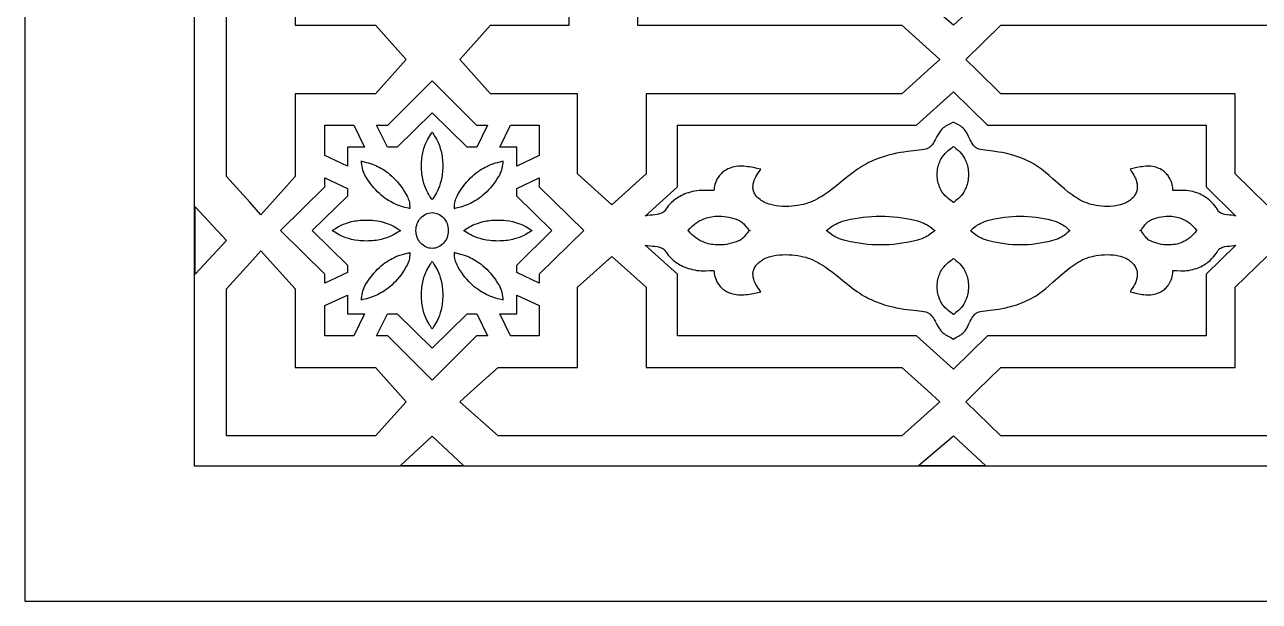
# Model space of a CAD drawing. Extents: x -350 to 350, y -610 to 610.
# Drawn here: x -350 to -167.8, y -610 to -524.8 of the extents above; entities that cross this region are included whole.
import ezdxf

# ---------------------------------------------------------------- set-up
doc = ezdxf.new("R2010")
doc.units = 0
for name, color, linetype in [('LAYER_1', 18, 'CONTINUOUS'), ('LAYER_10', 176, 'CONTINUOUS'), ('LAYER_2', 18, 'CONTINUOUS')]:
    doc.layers.add(name, color=color, linetype=linetype)

msp = doc.modelspace()

# ---------------------------------------------------------------- linework, layer by layer
at = {"layer": 'LAYER_1'}
msp.add_lwpolyline([(-350, -610), (350, -610), (350, 610), (-350, 610)], close=True, dxfattribs=at)
at = {"layer": 'LAYER_10'}
msp.add_lwpolyline([(-325, 590), (-325, -590), (325, -590), (325, 590)], close=True, dxfattribs=at)
at = {"layer": 'LAYER_2'}
for points in [[(-313.48, -483.12), (-310.08, -486.9), (-310.08, -524.91), (-298.24, -524.91), (-293.68, -529.97), (-298.24, -535.03), (-310.08, -535.03), (-310.08, -547.28), (-315.14, -552.9), (-316.79, -551.06), (-320.2, -547.28), (-320.2, -486.9), (-315.14, -481.28)], [(-259.53, -486.9), (-259.53, -524.91), (-220.53, -524.91), (-214.9, -529.97), (-216.74, -531.62), (-220.53, -535.03), (-258.29, -535.03), (-258.29, -546.87), (-263.35, -551.42), (-268.41, -546.87), (-268.41, -535.03), (-281.24, -535.03), (-285.79, -529.97), (-281.24, -524.91), (-269.65, -524.91), (-269.65, -486.9), (-266.24, -483.12), (-264.59, -481.28)], [(-212.91, -524.91), (-212.91, -524.91), (-212.91, -524.91), (-218.37, -520.25), (-207.9, -520.25)], [(-143.3, -529.97), (-145.7, -532.32), (-148.45, -535.03), (-162.04, -535.03), (-162.04, -546.87), (-166.68, -551.42), (-171.32, -546.87), (-171.32, -535.03), (-205.93, -535.03), (-209.39, -531.62), (-211.08, -529.97), (-205.93, -524.91), (-148.45, -524.91)], [(-283.31, -539.69), (-281.67, -539.69), (-283.26, -542.94), (-284.69, -542.94), (-289.86, -537.86), (-289.86, -537.86), (-289.86, -537.86), (-289.86, -537.86), (-289.87, -537.86), (-295.04, -542.94), (-296.47, -542.94), (-298.06, -539.69), (-296.41, -539.69), (-289.86, -533.14)], [(-207.89, -539.69), (-175.59, -539.69), (-175.59, -548.8), (-171.21, -553.1), (-171.53, -553.03), (-171.86, -552.99), (-172.19, -552.96), (-172.51, -552.92), (-172.84, -552.86), (-172.99, -552.83), (-173.15, -552.78), (-173.3, -552.73), (-173.44, -552.66), (-173.58, -552.59), (-173.72, -552.5), (-173.76, -552.45), (-173.82, -552.36), (-174.01, -552.04), (-174.15, -551.83), (-174.32, -551.6), (-174.53, -551.35), (-174.77, -551.09), (-175.04, -550.83), (-175.19, -550.7), (-175.36, -550.57), (-175.53, -550.44), (-175.71, -550.31), (-175.91, -550.19), (-176.11, -550.07), (-176.33, -549.95), (-176.56, -549.84), (-176.8, -549.74), (-177.06, -549.65), (-177.32, -549.56), (-177.6, -549.49), (-177.89, -549.42), (-178.2, -549.36), (-178.49, -549.33), (-178.77, -549.31), (-179.06, -549.31), (-179.35, -549.31), (-179.93, -549.34), (-180.22, -549.35), (-180.51, -549.35), (-180.51, -549.2), (-180.54, -548.89), (-180.58, -548.68), (-180.63, -548.45), (-180.7, -548.2), (-180.79, -547.94), (-180.91, -547.67), (-181.06, -547.39), (-181.15, -547.26), (-181.24, -547.12), (-181.35, -546.99), (-181.46, -546.85), (-181.59, -546.73), (-181.72, -546.6), (-181.87, -546.48), (-182.03, -546.37), (-182.2, -546.26), (-182.38, -546.15), (-182.58, -546.06), (-182.79, -545.97), (-183.03, -545.89), (-183.27, -545.83), (-183.52, -545.78), (-183.77, -545.75), (-184.03, -545.74), (-184.29, -545.74), (-184.54, -545.75), (-184.8, -545.78), (-185.06, -545.81), (-185.32, -545.85), (-185.84, -545.95), (-186.85, -546.2), (-186.66, -546.47), (-186.42, -546.84), (-186.3, -547.05), (-186.18, -547.29), (-186.06, -547.53), (-185.96, -547.8), (-185.88, -548.07), (-185.82, -548.35), (-185.8, -548.49), (-185.78, -548.63), (-185.78, -548.78), (-185.78, -548.93), (-185.79, -549.07), (-185.81, -549.22), (-185.85, -549.36), (-185.89, -549.51), (-185.95, -549.65), (-186.02, -549.8), (-186.1, -549.94), (-186.19, -550.08), (-186.31, -550.24), (-186.45, -550.39), (-186.59, -550.53), (-186.74, -550.67), (-186.89, -550.79), (-187.05, -550.9), (-187.22, -551.01), (-187.39, -551.1), (-187.57, -551.19), (-187.75, -551.27), (-187.94, -551.34), (-188.14, -551.4), (-188.33, -551.46), (-188.53, -551.51), (-188.94, -551.59), (-189.36, -551.64), (-189.78, -551.67), (-190.2, -551.68), (-190.63, -551.67), (-191.05, -551.64), (-191.46, -551.59), (-191.86, -551.53), (-192.25, -551.46), (-192.59, -551.38), (-192.92, -551.29), (-193.25, -551.17), (-193.57, -551.04), (-193.89, -550.9), (-194.2, -550.74), (-194.5, -550.57), (-194.8, -550.38), (-195.1, -550.19), (-195.39, -549.98), (-195.68, -549.77), (-195.97, -549.55), (-196.54, -549.09), (-197.1, -548.6), (-198.22, -547.61), (-198.78, -547.12), (-199.35, -546.65), (-199.93, -546.19), (-200.22, -545.97), (-200.52, -545.77), (-200.82, -545.57), (-201.12, -545.38), (-201.43, -545.2), (-201.75, -545.04), (-202.06, -544.89), (-202.37, -544.75), (-202.97, -544.5), (-203.56, -544.29), (-204.13, -544.11), (-204.68, -543.96), (-205.21, -543.83), (-205.72, -543.73), (-206.21, -543.65), (-207.11, -543.52), (-207.91, -543.42), (-208.27, -543.38), (-208.6, -543.33), (-208.9, -543.28), (-209.17, -543.22), (-209.28, -543.18), (-209.39, -543.14), (-209.48, -543.08), (-209.58, -543.02), (-209.67, -542.95), (-209.75, -542.88), (-209.91, -542.71), (-210.05, -542.51), (-210.19, -542.3), (-210.31, -542.08), (-210.43, -541.84), (-210.67, -541.36), (-210.79, -541.12), (-210.91, -540.89), (-211.04, -540.66), (-211.19, -540.45), (-211.34, -540.26), (-211.51, -540.09), (-211.68, -539.96), (-211.84, -539.84), (-212.19, -539.63), (-212.55, -539.43), (-212.91, -539.22), (-213.3, -539.43), (-213.69, -539.63), (-213.88, -539.73), (-214.07, -539.84), (-214.25, -539.96), (-214.43, -540.09), (-214.62, -540.26), (-214.79, -540.45), (-214.94, -540.66), (-215.09, -540.89), (-215.36, -541.36), (-215.61, -541.84), (-215.74, -542.08), (-215.88, -542.3), (-216.02, -542.51), (-216.18, -542.71), (-216.35, -542.88), (-216.45, -542.95), (-216.54, -543.02), (-216.64, -543.08), (-216.75, -543.14), (-216.86, -543.18), (-216.98, -543.22), (-217.28, -543.28), (-217.61, -543.33), (-218.36, -543.42), (-219.23, -543.52), (-219.71, -543.58), (-220.22, -543.65), (-220.75, -543.73), (-221.3, -543.83), (-221.88, -543.96), (-222.48, -544.11), (-223.1, -544.29), (-223.75, -544.5), (-224.41, -544.75), (-224.74, -544.89), (-225.08, -545.04), (-225.43, -545.2), (-225.77, -545.38), (-226.1, -545.57), (-226.43, -545.77), (-226.75, -545.97), (-227.07, -546.19), (-227.7, -546.65), (-228.32, -547.12), (-228.94, -547.61), (-230.15, -548.6), (-230.77, -549.09), (-231.39, -549.55), (-231.7, -549.77), (-232.02, -549.98), (-232.34, -550.19), (-232.66, -550.38), (-232.99, -550.57), (-233.32, -550.74), (-233.66, -550.9), (-234, -551.04), (-234.35, -551.17), (-234.71, -551.29), (-235.07, -551.38), (-235.45, -551.46), (-235.87, -551.53), (-236.31, -551.59), (-236.76, -551.64), (-237.22, -551.67), (-237.68, -551.68), (-238.14, -551.67), (-238.6, -551.64), (-239.06, -551.59), (-239.5, -551.51), (-239.72, -551.46), (-239.94, -551.4), (-240.15, -551.34), (-240.35, -551.27), (-240.55, -551.19), (-240.75, -551.1), (-240.94, -551.01), (-241.12, -550.9), (-241.3, -550.79), (-241.46, -550.67), (-241.63, -550.53), (-241.78, -550.39), (-241.92, -550.24), (-242.06, -550.08), (-242.16, -549.94), (-242.25, -549.8), (-242.32, -549.65), (-242.38, -549.51), (-242.43, -549.36), (-242.47, -549.22), (-242.49, -549.07), (-242.51, -548.93), (-242.51, -548.78), (-242.5, -548.63), (-242.49, -548.49), (-242.47, -548.35), (-242.4, -548.07), (-242.31, -547.8), (-242.2, -547.53), (-242.07, -547.29), (-241.94, -547.05), (-241.8, -546.84), (-241.55, -546.47), (-241.34, -546.2), (-241.89, -546.07), (-242.44, -545.95), (-243.01, -545.85), (-243.29, -545.81), (-243.57, -545.78), (-243.86, -545.75), (-244.14, -545.74), (-244.42, -545.74), (-244.69, -545.75), (-244.97, -545.78), (-245.24, -545.83), (-245.51, -545.89), (-245.77, -545.97), (-246, -546.06), (-246.21, -546.15), (-246.41, -546.26), (-246.6, -546.37), (-246.77, -546.48), (-246.93, -546.6), (-247.08, -546.73), (-247.22, -546.85), (-247.34, -546.99), (-247.46, -547.12), (-247.56, -547.26), (-247.66, -547.39), (-247.82, -547.67), (-247.95, -547.94), (-248.05, -548.2), (-248.13, -548.45), (-248.18, -548.68), (-248.22, -548.89), (-248.25, -549.2), (-248.26, -549.35), (-248.89, -549.34), (-249.52, -549.31), (-249.84, -549.31), (-250.15, -549.31), (-250.46, -549.33), (-250.78, -549.36), (-251.11, -549.42), (-251.43, -549.49), (-251.73, -549.56), (-252.02, -549.65), (-252.3, -549.74), (-252.56, -549.84), (-252.81, -549.95), (-253.05, -550.07), (-253.28, -550.19), (-253.49, -550.31), (-253.69, -550.44), (-253.88, -550.57), (-254.22, -550.83), (-254.52, -551.09), (-254.78, -551.35), (-255.01, -551.6), (-255.19, -551.83), (-255.34, -552.04), (-255.56, -552.36), (-255.62, -552.45), (-255.66, -552.5), (-255.81, -552.59), (-255.97, -552.66), (-256.13, -552.73), (-256.29, -552.78), (-256.46, -552.83), (-256.63, -552.86), (-256.98, -552.92), (-257.34, -552.96), (-257.7, -552.99), (-258.05, -553.03), (-258.4, -553.1), (-253.62, -548.8), (-253.62, -539.69), (-218.38, -539.69), (-212.91, -534.77)], [(-299.86, -542.94), (-302.37, -542.94), (-302.37, -545.71), (-305.69, -544.16), (-305.69, -539.69), (-301.44, -539.69)], [(-289.85, -540.72), (-289.83, -540.77), (-289.78, -540.85), (-289.61, -541.1), (-289.49, -541.28), (-289.36, -541.49), (-289.22, -541.74), (-289.07, -542.02), (-288.93, -542.35), (-288.79, -542.7), (-288.66, -543.1), (-288.54, -543.54), (-288.44, -544.02), (-288.4, -544.27), (-288.36, -544.53), (-288.34, -544.81), (-288.31, -545.1), (-288.3, -545.39), (-288.3, -545.7), (-288.3, -546), (-288.31, -546.3), (-288.34, -546.59), (-288.36, -546.86), (-288.4, -547.13), (-288.44, -547.38), (-288.54, -547.86), (-288.66, -548.29), (-288.79, -548.69), (-288.93, -549.05), (-289.07, -549.37), (-289.22, -549.66), (-289.36, -549.9), (-289.61, -550.29), (-289.78, -550.55), (-289.83, -550.63), (-289.85, -550.68), (-289.85, -550.68), (-289.86, -550.67), (-289.87, -550.68), (-289.87, -550.68), (-289.89, -550.63), (-289.94, -550.55), (-290.12, -550.29), (-290.23, -550.12), (-290.37, -549.9), (-290.51, -549.66), (-290.65, -549.37), (-290.8, -549.05), (-290.94, -548.69), (-291.07, -548.29), (-291.19, -547.86), (-291.29, -547.38), (-291.33, -547.13), (-291.36, -546.86), (-291.39, -546.59), (-291.41, -546.3), (-291.42, -546), (-291.43, -545.7), (-291.42, -545.39), (-291.41, -545.1), (-291.39, -544.81), (-291.36, -544.53), (-291.33, -544.27), (-291.29, -544.02), (-291.19, -543.54), (-291.07, -543.1), (-290.94, -542.7), (-290.8, -542.35), (-290.65, -542.02), (-290.51, -541.74), (-290.37, -541.49), (-290.12, -541.1), (-289.94, -540.85), (-289.89, -540.77), (-289.87, -540.72), (-289.87, -540.72), (-289.86, -540.73), (-289.85, -540.72)], [(-274.04, -544.16), (-277.35, -545.71), (-277.35, -542.94), (-279.87, -542.94), (-278.28, -539.69), (-274.04, -539.69)], [(-212.87, -542.84), (-212.85, -542.88), (-212.78, -542.94), (-212.54, -543.13), (-212.37, -543.26), (-212.19, -543.42), (-211.99, -543.61), (-211.79, -543.84), (-211.59, -544.09), (-211.39, -544.38), (-211.3, -544.54), (-211.21, -544.71), (-211.12, -544.89), (-211.05, -545.08), (-210.97, -545.28), (-210.91, -545.48), (-210.85, -545.7), (-210.8, -545.93), (-210.76, -546.18), (-210.73, -546.43), (-210.71, -546.69), (-210.71, -546.97), (-210.71, -547.25), (-210.73, -547.51), (-210.76, -547.76), (-210.8, -548.01), (-210.85, -548.24), (-210.91, -548.46), (-210.97, -548.67), (-211.05, -548.86), (-211.12, -549.05), (-211.21, -549.23), (-211.3, -549.4), (-211.39, -549.56), (-211.59, -549.85), (-211.79, -550.11), (-211.99, -550.33), (-212.19, -550.52), (-212.54, -550.81), (-212.78, -551), (-212.85, -551.06), (-212.87, -551.08), (-212.87, -551.1), (-212.88, -551.1), (-212.88, -551.1), (-212.88, -551.1), (-212.91, -551.08), (-212.94, -551.1), (-212.94, -551.1), (-212.94, -551.1), (-212.94, -551.1), (-212.95, -551.08), (-212.97, -551.06), (-213.05, -551), (-213.31, -550.81), (-213.49, -550.68), (-213.69, -550.52), (-213.91, -550.33), (-214.13, -550.11), (-214.35, -549.85), (-214.46, -549.71), (-214.56, -549.56), (-214.66, -549.4), (-214.76, -549.23), (-214.85, -549.05), (-214.94, -548.86), (-215.02, -548.67), (-215.09, -548.46), (-215.15, -548.24), (-215.21, -548.01), (-215.25, -547.76), (-215.28, -547.51), (-215.3, -547.25), (-215.31, -546.97), (-215.3, -546.69), (-215.28, -546.43), (-215.25, -546.18), (-215.21, -545.93), (-215.15, -545.7), (-215.09, -545.48), (-215.02, -545.28), (-214.94, -545.08), (-214.85, -544.89), (-214.76, -544.71), (-214.66, -544.54), (-214.56, -544.38), (-214.35, -544.09), (-214.13, -543.84), (-213.91, -543.61), (-213.69, -543.42), (-213.31, -543.13), (-213.05, -542.94), (-212.97, -542.88), (-212.95, -542.86), (-212.94, -542.84), (-212.94, -542.84), (-212.94, -542.84), (-212.91, -542.86), (-212.88, -542.84), (-212.88, -542.84)], [(-300.31, -544.97), (-300.28, -544.99), (-300.23, -545.01), (-300.08, -545.05), (-299.57, -545.17), (-299.23, -545.26), (-298.83, -545.38), (-298.4, -545.55), (-298.17, -545.65), (-297.93, -545.76), (-297.68, -545.88), (-297.42, -546.02), (-297.16, -546.17), (-296.9, -546.34), (-296.63, -546.52), (-296.36, -546.73), (-296.09, -546.95), (-295.81, -547.19), (-295.54, -547.45), (-295.26, -547.73), (-294.99, -548.04), (-294.72, -548.37), (-294.45, -548.72), (-294.18, -549.1), (-293.92, -549.5), (-293.67, -549.93), (-293.55, -550.14), (-293.46, -550.35), (-293.38, -550.55), (-293.31, -550.74), (-293.26, -550.92), (-293.22, -551.09), (-293.18, -551.39), (-293.16, -551.65), (-293.15, -551.84), (-293.15, -551.96), (-293.15, -552), (-293.14, -552.01), (-293.14, -552.01), (-293.17, -552), (-293.22, -551.98), (-293.37, -551.94), (-293.88, -551.82), (-294.22, -551.72), (-294.62, -551.6), (-295.05, -551.44), (-295.28, -551.34), (-295.52, -551.23), (-295.77, -551.11), (-296.02, -550.97), (-296.28, -550.81), (-296.55, -550.65), (-296.82, -550.46), (-297.09, -550.26), (-297.36, -550.04), (-297.64, -549.79), (-297.91, -549.53), (-298.19, -549.25), (-298.46, -548.94), (-298.73, -548.62), (-299, -548.26), (-299.27, -547.89), (-299.53, -547.48), (-299.78, -547.06), (-299.9, -546.82), (-300, -546.57), (-300.09, -546.32), (-300.16, -546.05), (-300.21, -545.79), (-300.26, -545.51), (-300.29, -545.24), (-300.31, -544.97), (-300.31, -544.97), (-300.31, -544.97)], [(-279.42, -544.97), (-279.41, -544.97), (-279.42, -544.97), (-279.44, -545.24), (-279.47, -545.51), (-279.51, -545.79), (-279.57, -546.05), (-279.64, -546.32), (-279.72, -546.57), (-279.82, -546.82), (-279.94, -547.06), (-280.2, -547.48), (-280.46, -547.89), (-280.72, -548.26), (-280.99, -548.62), (-281.26, -548.94), (-281.54, -549.25), (-281.81, -549.53), (-282.09, -549.79), (-282.36, -550.04), (-282.64, -550.26), (-282.91, -550.46), (-283.18, -550.65), (-283.44, -550.81), (-283.7, -550.97), (-283.95, -551.11), (-284.2, -551.23), (-284.44, -551.34), (-284.67, -551.44), (-285.11, -551.6), (-285.5, -551.72), (-285.85, -551.82), (-286.36, -551.94), (-286.51, -551.98), (-286.56, -552), (-286.59, -552.01), (-286.59, -552.01), (-286.58, -552), (-286.58, -551.96), (-286.57, -551.84), (-286.57, -551.65), (-286.55, -551.39), (-286.5, -551.09), (-286.46, -550.92), (-286.41, -550.74), (-286.35, -550.55), (-286.27, -550.35), (-286.17, -550.14), (-286.06, -549.93), (-285.8, -549.5), (-285.54, -549.1), (-285.28, -548.72), (-285.01, -548.37), (-284.74, -548.04), (-284.46, -547.73), (-284.19, -547.45), (-283.91, -547.19), (-283.64, -546.95), (-283.36, -546.73), (-283.09, -546.52), (-282.82, -546.34), (-282.56, -546.17), (-282.3, -546.02), (-282.05, -545.88), (-281.8, -545.76), (-281.56, -545.65), (-281.33, -545.55), (-280.89, -545.38), (-280.5, -545.26), (-280.16, -545.17), (-279.65, -545.05), (-279.49, -545.01), (-279.44, -544.99), (-279.42, -544.97)], [(-302.37, -549.03), (-302.37, -550.15), (-307.56, -555.24), (-307.56, -555.24), (-307.56, -555.24), (-302.37, -560.34), (-302.37, -561.45), (-305.69, -563), (-305.69, -561.68), (-312.25, -555.24), (-312.24, -555.24), (-312.25, -555.24), (-305.69, -548.8), (-305.69, -547.48)], [(-274.04, -548.8), (-267.48, -555.24), (-267.48, -555.24), (-267.48, -555.24), (-274.04, -561.68), (-274.04, -563), (-277.35, -561.45), (-277.35, -560.34), (-272.17, -555.24), (-272.17, -555.24), (-272.17, -555.24), (-277.35, -550.15), (-277.35, -549.03), (-274.04, -547.48)], [(-320.21, -556.71), (-324.86, -561.67), (-324.86, -556.71), (-324.86, -551.75)], [(-299.57, -553.69), (-299.26, -553.7), (-298.97, -553.71), (-298.68, -553.73), (-298.4, -553.76), (-297.88, -553.83), (-297.4, -553.93), (-296.95, -554.05), (-296.55, -554.18), (-296.18, -554.32), (-295.85, -554.46), (-295.56, -554.61), (-295.3, -554.75), (-294.9, -554.99), (-294.63, -555.17), (-294.55, -555.22), (-294.5, -555.24), (-294.5, -555.24), (-294.5, -555.24), (-294.5, -555.24), (-294.5, -555.24), (-294.5, -555.24), (-294.5, -555.25), (-294.55, -555.26), (-294.63, -555.31), (-294.9, -555.49), (-295.08, -555.6), (-295.3, -555.73), (-295.56, -555.87), (-295.85, -556.02), (-296.18, -556.16), (-296.55, -556.3), (-296.95, -556.43), (-297.4, -556.55), (-297.88, -556.65), (-298.14, -556.69), (-298.4, -556.72), (-298.68, -556.75), (-298.97, -556.77), (-299.26, -556.78), (-299.57, -556.79), (-299.88, -556.78), (-300.17, -556.77), (-300.46, -556.75), (-300.74, -556.72), (-301.26, -556.65), (-301.74, -556.55), (-302.19, -556.43), (-302.59, -556.3), (-302.96, -556.16), (-303.29, -556.02), (-303.58, -555.87), (-303.84, -555.73), (-304.24, -555.49), (-304.51, -555.31), (-304.59, -555.26), (-304.64, -555.25), (-304.64, -555.24), (-304.64, -555.24), (-304.64, -555.24), (-304.64, -555.24), (-304.59, -555.22), (-304.51, -555.17), (-304.24, -554.99), (-304.06, -554.88), (-303.84, -554.75), (-303.58, -554.61), (-303.29, -554.46), (-302.96, -554.32), (-302.59, -554.18), (-302.19, -554.05), (-301.74, -553.93), (-301.26, -553.83), (-301, -553.79), (-300.74, -553.76), (-300.46, -553.73), (-300.17, -553.71), (-299.88, -553.7)], [(-289.86, -552.6), (-289.62, -552.62), (-289.38, -552.66), (-289.15, -552.73), (-288.93, -552.82), (-288.72, -552.93), (-288.53, -553.06), (-288.34, -553.21), (-288.17, -553.38), (-288.02, -553.56), (-287.88, -553.76), (-287.76, -553.98), (-287.66, -554.21), (-287.59, -554.44), (-287.53, -554.69), (-287.49, -554.95), (-287.48, -555.22), (-287.48, -555.24), (-287.48, -555.26), (-287.49, -555.53), (-287.53, -555.79), (-287.59, -556.04), (-287.66, -556.28), (-287.76, -556.5), (-287.88, -556.72), (-288.02, -556.92), (-288.17, -557.1), (-288.34, -557.27), (-288.53, -557.42), (-288.72, -557.55), (-288.93, -557.67), (-289.15, -557.75), (-289.38, -557.82), (-289.62, -557.86), (-289.86, -557.88), (-290.11, -557.86), (-290.35, -557.82), (-290.57, -557.75), (-290.79, -557.67), (-291, -557.55), (-291.2, -557.42), (-291.38, -557.27), (-291.55, -557.1), (-291.71, -556.92), (-291.84, -556.72), (-291.96, -556.5), (-292.06, -556.28), (-292.14, -556.04), (-292.2, -555.79), (-292.23, -555.53), (-292.25, -555.26), (-292.25, -555.24), (-292.25, -555.22), (-292.23, -554.95), (-292.2, -554.69), (-292.14, -554.44), (-292.06, -554.21), (-291.96, -553.98), (-291.84, -553.76), (-291.71, -553.56), (-291.55, -553.38), (-291.38, -553.21), (-291.2, -553.06), (-291, -552.93), (-290.79, -552.82), (-290.57, -552.73), (-290.35, -552.66), (-290.11, -552.62)], [(-280.16, -553.69), (-279.85, -553.7), (-279.55, -553.71), (-279.26, -553.73), (-278.99, -553.76), (-278.46, -553.83), (-277.98, -553.93), (-277.54, -554.05), (-277.13, -554.18), (-276.76, -554.32), (-276.44, -554.46), (-276.14, -554.61), (-275.89, -554.75), (-275.48, -554.99), (-275.22, -555.17), (-275.13, -555.22), (-275.08, -555.24), (-275.08, -555.24), (-275.09, -555.24), (-275.08, -555.24), (-275.08, -555.25), (-275.13, -555.26), (-275.22, -555.31), (-275.48, -555.49), (-275.67, -555.6), (-275.89, -555.73), (-276.14, -555.87), (-276.44, -556.02), (-276.76, -556.16), (-277.13, -556.3), (-277.54, -556.43), (-277.98, -556.55), (-278.46, -556.65), (-278.72, -556.69), (-278.99, -556.72), (-279.26, -556.75), (-279.55, -556.77), (-279.85, -556.78), (-280.16, -556.79), (-280.46, -556.78), (-280.76, -556.77), (-281.05, -556.75), (-281.32, -556.72), (-281.85, -556.65), (-282.33, -556.55), (-282.77, -556.43), (-283.18, -556.3), (-283.55, -556.16), (-283.88, -556.02), (-284.17, -555.87), (-284.42, -555.73), (-284.83, -555.49), (-285.1, -555.31), (-285.18, -555.26), (-285.23, -555.25), (-285.23, -555.24), (-285.23, -555.24), (-285.23, -555.24), (-285.23, -555.24), (-285.23, -555.24), (-285.23, -555.24), (-285.18, -555.22), (-285.1, -555.17), (-284.83, -554.99), (-284.64, -554.88), (-284.42, -554.75), (-284.17, -554.61), (-283.88, -554.46), (-283.55, -554.32), (-283.18, -554.18), (-282.77, -554.05), (-282.33, -553.93), (-281.85, -553.83), (-281.59, -553.79), (-281.32, -553.76), (-281.05, -553.73), (-280.76, -553.71), (-280.46, -553.7)], [(-247.52, -553.11), (-247.15, -553.12), (-246.78, -553.15), (-246.41, -553.2), (-246.05, -553.27), (-245.68, -553.35), (-245.32, -553.46), (-244.97, -553.58), (-244.63, -553.71), (-244.44, -553.8), (-244.28, -553.9), (-244.13, -554.01), (-243.99, -554.13), (-243.87, -554.25), (-243.75, -554.38), (-243.55, -554.63), (-243.38, -554.86), (-243.23, -555.06), (-243.16, -555.13), (-243.08, -555.19), (-243.01, -555.22), (-242.93, -555.24), (-242.93, -555.24), (-242.93, -555.24), (-242.93, -555.24), (-242.93, -555.24), (-242.93, -555.24), (-242.93, -555.25), (-243.01, -555.26), (-243.08, -555.29), (-243.16, -555.35), (-243.23, -555.43), (-243.38, -555.62), (-243.55, -555.85), (-243.75, -556.1), (-243.87, -556.23), (-243.99, -556.36), (-244.13, -556.47), (-244.28, -556.59), (-244.44, -556.69), (-244.63, -556.77), (-244.97, -556.91), (-245.32, -557.02), (-245.68, -557.13), (-246.05, -557.21), (-246.41, -557.28), (-246.78, -557.33), (-247.15, -557.36), (-247.52, -557.37), (-247.81, -557.37), (-248.1, -557.35), (-248.37, -557.32), (-248.63, -557.28), (-248.88, -557.24), (-249.12, -557.18), (-249.34, -557.11), (-249.56, -557.04), (-249.77, -556.96), (-249.97, -556.88), (-250.15, -556.79), (-250.33, -556.7), (-250.66, -556.51), (-250.95, -556.31), (-251.2, -556.11), (-251.42, -555.92), (-251.77, -555.58), (-251.99, -555.34), (-252.06, -555.27), (-252.09, -555.25), (-252.1, -555.25), (-252.1, -555.24), (-252.1, -555.24), (-252.1, -555.24), (-252.1, -555.24), (-252.06, -555.21), (-251.99, -555.14), (-251.77, -554.9), (-251.61, -554.74), (-251.42, -554.56), (-251.2, -554.37), (-250.95, -554.17), (-250.66, -553.97), (-250.33, -553.78), (-250.15, -553.69), (-249.97, -553.6), (-249.77, -553.52), (-249.56, -553.44), (-249.34, -553.37), (-249.12, -553.3), (-248.88, -553.25), (-248.63, -553.2), (-248.37, -553.16), (-248.1, -553.13), (-247.81, -553.11)], [(-228.72, -553.71), (-228.1, -553.57), (-227.48, -553.45), (-226.85, -553.35), (-226.22, -553.26), (-225.58, -553.2), (-224.95, -553.15), (-224.31, -553.13), (-223.67, -553.12), (-223.03, -553.13), (-222.39, -553.15), (-221.75, -553.2), (-221.11, -553.26), (-220.48, -553.35), (-219.85, -553.45), (-219.23, -553.57), (-218.61, -553.71), (-218.24, -553.81), (-217.9, -553.92), (-217.59, -554.03), (-217.3, -554.16), (-217.04, -554.28), (-216.8, -554.41), (-216.59, -554.54), (-216.41, -554.66), (-216.1, -554.88), (-215.87, -555.07), (-215.73, -555.19), (-215.68, -555.22), (-215.65, -555.24), (-215.65, -555.24), (-215.65, -555.24), (-215.65, -555.24), (-215.65, -555.24), (-215.65, -555.24), (-215.65, -555.25), (-215.68, -555.26), (-215.73, -555.29), (-215.87, -555.41), (-216.1, -555.6), (-216.41, -555.82), (-216.59, -555.95), (-216.8, -556.07), (-217.04, -556.2), (-217.3, -556.32), (-217.59, -556.45), (-217.9, -556.56), (-218.24, -556.67), (-218.61, -556.77), (-219.23, -556.91), (-219.85, -557.03), (-220.48, -557.13), (-221.11, -557.22), (-221.75, -557.28), (-222.39, -557.33), (-223.03, -557.36), (-223.67, -557.36), (-224.31, -557.36), (-224.95, -557.33), (-225.58, -557.28), (-226.22, -557.22), (-226.85, -557.13), (-227.48, -557.03), (-228.1, -556.91), (-228.72, -556.77), (-229.09, -556.67), (-229.43, -556.56), (-229.74, -556.45), (-230.03, -556.32), (-230.29, -556.2), (-230.53, -556.07), (-230.74, -555.95), (-230.93, -555.82), (-231.23, -555.6), (-231.46, -555.41), (-231.6, -555.29), (-231.65, -555.26), (-231.68, -555.25), (-231.68, -555.24), (-231.68, -555.24), (-231.68, -555.24), (-231.68, -555.24), (-231.68, -555.24), (-231.68, -555.24), (-231.65, -555.22), (-231.6, -555.19), (-231.46, -555.07), (-231.23, -554.88), (-230.93, -554.66), (-230.74, -554.54), (-230.53, -554.41), (-230.29, -554.28), (-230.03, -554.16), (-229.74, -554.03), (-229.43, -553.92), (-229.09, -553.81)], [(-207.68, -553.71), (-207.11, -553.57), (-206.54, -553.45), (-205.97, -553.35), (-205.39, -553.26), (-204.81, -553.2), (-204.22, -553.15), (-203.64, -553.13), (-203.05, -553.12), (-202.46, -553.13), (-201.88, -553.15), (-201.29, -553.2), (-200.71, -553.26), (-200.13, -553.35), (-199.55, -553.45), (-198.98, -553.57), (-198.42, -553.71), (-198.08, -553.81), (-197.77, -553.92), (-197.48, -554.03), (-197.21, -554.16), (-196.98, -554.28), (-196.76, -554.41), (-196.57, -554.54), (-196.39, -554.66), (-196.11, -554.88), (-195.91, -555.07), (-195.77, -555.19), (-195.73, -555.22), (-195.7, -555.24), (-195.7, -555.24), (-195.7, -555.24), (-195.71, -555.24), (-195.7, -555.24), (-195.7, -555.24), (-195.7, -555.25), (-195.73, -555.26), (-195.77, -555.29), (-195.91, -555.41), (-196.11, -555.6), (-196.39, -555.82), (-196.57, -555.95), (-196.76, -556.07), (-196.98, -556.2), (-197.21, -556.32), (-197.48, -556.45), (-197.77, -556.56), (-198.08, -556.67), (-198.42, -556.77), (-198.98, -556.91), (-199.55, -557.03), (-200.13, -557.13), (-200.71, -557.22), (-201.29, -557.28), (-201.88, -557.33), (-202.46, -557.36), (-203.05, -557.36), (-203.64, -557.36), (-204.22, -557.33), (-204.81, -557.28), (-205.39, -557.22), (-205.97, -557.13), (-206.54, -557.03), (-207.11, -556.91), (-207.68, -556.77), (-208.02, -556.67), (-208.33, -556.56), (-208.62, -556.45), (-208.88, -556.32), (-209.12, -556.2), (-209.34, -556.07), (-209.53, -555.95), (-209.7, -555.82), (-209.99, -555.6), (-210.19, -555.41), (-210.32, -555.29), (-210.37, -555.26), (-210.39, -555.25), (-210.39, -555.24), (-210.39, -555.24), (-210.39, -555.24), (-210.39, -555.24), (-210.39, -555.24), (-210.39, -555.24), (-210.37, -555.22), (-210.32, -555.19), (-210.19, -555.07), (-209.99, -554.88), (-209.7, -554.66), (-209.53, -554.54), (-209.34, -554.41), (-209.12, -554.28), (-208.88, -554.16), (-208.62, -554.03), (-208.33, -553.92), (-208.02, -553.81)], [(-181.19, -553.11), (-180.92, -553.11), (-180.66, -553.13), (-180.41, -553.16), (-180.17, -553.2), (-179.94, -553.25), (-179.72, -553.3), (-179.51, -553.37), (-179.31, -553.44), (-179.12, -553.52), (-178.94, -553.6), (-178.61, -553.78), (-178.31, -553.97), (-178.04, -554.17), (-177.81, -554.37), (-177.61, -554.56), (-177.29, -554.9), (-177.09, -555.14), (-177.02, -555.21), (-176.98, -555.24), (-176.98, -555.24), (-176.98, -555.24), (-176.98, -555.24), (-176.98, -555.25), (-177.02, -555.27), (-177.09, -555.34), (-177.29, -555.58), (-177.43, -555.74), (-177.61, -555.92), (-177.81, -556.11), (-178.04, -556.31), (-178.31, -556.51), (-178.61, -556.7), (-178.77, -556.79), (-178.94, -556.88), (-179.12, -556.96), (-179.31, -557.04), (-179.51, -557.11), (-179.72, -557.18), (-179.94, -557.24), (-180.17, -557.28), (-180.41, -557.32), (-180.66, -557.35), (-180.92, -557.37), (-181.19, -557.37), (-181.52, -557.36), (-181.86, -557.33), (-182.2, -557.28), (-182.54, -557.21), (-182.87, -557.13), (-183.2, -557.02), (-183.52, -556.91), (-183.84, -556.77), (-184, -556.69), (-184.16, -556.59), (-184.29, -556.47), (-184.42, -556.36), (-184.53, -556.23), (-184.64, -556.1), (-184.82, -555.85), (-184.98, -555.62), (-185.12, -555.43), (-185.18, -555.35), (-185.25, -555.29), (-185.32, -555.26), (-185.39, -555.25), (-185.39, -555.24), (-185.39, -555.24), (-185.39, -555.24), (-185.39, -555.24), (-185.39, -555.24), (-185.39, -555.24), (-185.32, -555.22), (-185.25, -555.19), (-185.18, -555.13), (-185.12, -555.06), (-184.98, -554.86), (-184.82, -554.63), (-184.64, -554.38), (-184.53, -554.25), (-184.42, -554.13), (-184.29, -554.01), (-184.16, -553.9), (-184, -553.8), (-183.84, -553.71), (-183.52, -553.58), (-183.2, -553.46), (-182.87, -553.35), (-182.54, -553.27), (-182.2, -553.2), (-181.86, -553.15), (-181.52, -553.12)], [(-175.59, -561.68), (-175.59, -570.79), (-207.89, -570.79), (-212.91, -575.72), (-218.38, -570.79), (-253.62, -570.79), (-253.62, -561.68), (-258.4, -557.39), (-258.05, -557.45), (-257.7, -557.49), (-257.34, -557.53), (-256.98, -557.56), (-256.63, -557.62), (-256.46, -557.65), (-256.29, -557.7), (-256.13, -557.75), (-255.97, -557.82), (-255.81, -557.89), (-255.66, -557.98), (-255.62, -558.03), (-255.56, -558.13), (-255.34, -558.44), (-255.19, -558.65), (-255.01, -558.88), (-254.78, -559.13), (-254.52, -559.39), (-254.22, -559.65), (-254.06, -559.79), (-253.88, -559.92), (-253.69, -560.05), (-253.49, -560.17), (-253.28, -560.3), (-253.05, -560.41), (-252.81, -560.53), (-252.56, -560.64), (-252.3, -560.74), (-252.02, -560.83), (-251.73, -560.92), (-251.43, -561), (-251.11, -561.06), (-250.78, -561.12), (-250.46, -561.15), (-250.15, -561.17), (-249.84, -561.18), (-249.52, -561.17), (-248.89, -561.15), (-248.58, -561.14), (-248.26, -561.13), (-248.25, -561.28), (-248.24, -561.42), (-248.22, -561.6), (-248.18, -561.8), (-248.13, -562.03), (-248.05, -562.28), (-247.95, -562.54), (-247.82, -562.81), (-247.74, -562.95), (-247.66, -563.09), (-247.56, -563.23), (-247.46, -563.36), (-247.34, -563.5), (-247.22, -563.63), (-247.08, -563.76), (-246.93, -563.88), (-246.77, -564), (-246.6, -564.12), (-246.41, -564.22), (-246.21, -564.33), (-246, -564.42), (-245.77, -564.51), (-245.51, -564.59), (-245.24, -564.65), (-244.97, -564.7), (-244.69, -564.73), (-244.42, -564.74), (-244.14, -564.74), (-243.86, -564.73), (-243.57, -564.71), (-243.29, -564.67), (-243.01, -564.63), (-242.44, -564.53), (-241.34, -564.28), (-241.55, -564.01), (-241.8, -563.64), (-241.94, -563.43), (-242.07, -563.19), (-242.2, -562.95), (-242.31, -562.69), (-242.4, -562.41), (-242.47, -562.13), (-242.49, -561.99), (-242.5, -561.85), (-242.51, -561.7), (-242.51, -561.56), (-242.49, -561.41), (-242.47, -561.26), (-242.43, -561.12), (-242.38, -560.97), (-242.32, -560.83), (-242.25, -560.68), (-242.16, -560.54), (-242.06, -560.4), (-241.92, -560.24), (-241.78, -560.09), (-241.63, -559.95), (-241.46, -559.82), (-241.3, -559.69), (-241.12, -559.58), (-240.94, -559.48), (-240.75, -559.38), (-240.55, -559.29), (-240.35, -559.21), (-240.15, -559.14), (-239.94, -559.08), (-239.72, -559.02), (-239.5, -558.97), (-239.06, -558.89), (-238.6, -558.84), (-238.14, -558.81), (-237.68, -558.8), (-237.22, -558.81), (-236.76, -558.84), (-236.31, -558.89), (-235.87, -558.95), (-235.45, -559.02), (-235.07, -559.1), (-234.71, -559.19), (-234.35, -559.31), (-234, -559.44), (-233.66, -559.58), (-233.32, -559.74), (-232.99, -559.91), (-232.66, -560.1), (-232.34, -560.29), (-232.02, -560.5), (-231.7, -560.71), (-231.39, -560.93), (-230.77, -561.4), (-230.15, -561.88), (-228.94, -562.87), (-228.32, -563.36), (-227.7, -563.84), (-227.07, -564.29), (-226.75, -564.51), (-226.43, -564.72), (-226.1, -564.91), (-225.77, -565.1), (-225.43, -565.28), (-225.08, -565.44), (-224.74, -565.59), (-224.41, -565.73), (-223.75, -565.98), (-223.1, -566.19), (-222.48, -566.37), (-221.88, -566.52), (-221.3, -566.65), (-220.75, -566.75), (-220.22, -566.84), (-219.23, -566.96), (-218.36, -567.06), (-217.97, -567.1), (-217.61, -567.15), (-217.28, -567.2), (-216.98, -567.27), (-216.86, -567.3), (-216.75, -567.35), (-216.64, -567.4), (-216.54, -567.46), (-216.45, -567.53), (-216.35, -567.6), (-216.18, -567.78), (-216.02, -567.97), (-215.88, -568.18), (-215.74, -568.4), (-215.61, -568.64), (-215.36, -569.12), (-215.22, -569.36), (-215.09, -569.6), (-214.94, -569.82), (-214.79, -570.03), (-214.62, -570.22), (-214.52, -570.31), (-214.43, -570.39), (-214.25, -570.52), (-214.07, -570.64), (-213.69, -570.85), (-213.3, -571.05), (-212.91, -571.26), (-212.55, -571.05), (-212.19, -570.85), (-212.02, -570.75), (-211.84, -570.64), (-211.68, -570.52), (-211.51, -570.39), (-211.34, -570.22), (-211.19, -570.03), (-211.04, -569.82), (-210.91, -569.6), (-210.67, -569.12), (-210.43, -568.64), (-210.31, -568.4), (-210.19, -568.18), (-210.05, -567.97), (-209.91, -567.78), (-209.75, -567.6), (-209.67, -567.53), (-209.58, -567.46), (-209.48, -567.4), (-209.39, -567.35), (-209.28, -567.3), (-209.17, -567.27), (-208.9, -567.2), (-208.6, -567.15), (-207.91, -567.06), (-207.11, -566.96), (-206.67, -566.9), (-206.21, -566.84), (-205.72, -566.75), (-205.21, -566.65), (-204.68, -566.52), (-204.13, -566.37), (-203.56, -566.19), (-202.97, -565.98), (-202.37, -565.73), (-202.06, -565.59), (-201.75, -565.44), (-201.43, -565.28), (-201.12, -565.1), (-200.82, -564.91), (-200.52, -564.72), (-200.22, -564.51), (-199.93, -564.29), (-199.35, -563.84), (-198.78, -563.36), (-198.22, -562.87), (-197.1, -561.88), (-196.54, -561.4), (-195.97, -560.93), (-195.68, -560.71), (-195.39, -560.5), (-195.1, -560.29), (-194.8, -560.1), (-194.5, -559.91), (-194.2, -559.74), (-193.89, -559.58), (-193.57, -559.44), (-193.25, -559.31), (-192.92, -559.19), (-192.59, -559.1), (-192.25, -559.02), (-191.86, -558.95), (-191.46, -558.89), (-191.05, -558.84), (-190.63, -558.81), (-190.2, -558.8), (-189.78, -558.81), (-189.36, -558.84), (-188.94, -558.89), (-188.53, -558.97), (-188.33, -559.02), (-188.14, -559.08), (-187.94, -559.14), (-187.75, -559.21), (-187.57, -559.29), (-187.39, -559.38), (-187.22, -559.48), (-187.05, -559.58), (-186.89, -559.69), (-186.74, -559.82), (-186.59, -559.95), (-186.45, -560.09), (-186.31, -560.24), (-186.19, -560.4), (-186.1, -560.54), (-186.02, -560.68), (-185.95, -560.83), (-185.89, -560.97), (-185.85, -561.12), (-185.81, -561.26), (-185.79, -561.41), (-185.78, -561.56), (-185.78, -561.7), (-185.78, -561.85), (-185.82, -562.13), (-185.88, -562.41), (-185.96, -562.69), (-186.06, -562.95), (-186.18, -563.19), (-186.3, -563.43), (-186.42, -563.64), (-186.66, -564.01), (-186.85, -564.28), (-186.35, -564.41), (-185.84, -564.53), (-185.32, -564.63), (-185.06, -564.67), (-184.8, -564.71), (-184.54, -564.73), (-184.29, -564.74), (-184.03, -564.74), (-183.77, -564.73), (-183.52, -564.7), (-183.27, -564.65), (-183.03, -564.59), (-182.79, -564.51), (-182.58, -564.42), (-182.38, -564.33), (-182.2, -564.22), (-182.03, -564.12), (-181.87, -564), (-181.72, -563.88), (-181.59, -563.76), (-181.46, -563.63), (-181.35, -563.5), (-181.24, -563.36), (-181.15, -563.23), (-181.06, -563.09), (-180.91, -562.81), (-180.79, -562.54), (-180.7, -562.28), (-180.63, -562.03), (-180.58, -561.8), (-180.54, -561.6), (-180.51, -561.28), (-180.51, -561.13), (-179.93, -561.15), (-179.35, -561.17), (-179.06, -561.18), (-178.77, -561.17), (-178.49, -561.15), (-178.2, -561.12), (-177.89, -561.06), (-177.6, -561), (-177.32, -560.92), (-177.06, -560.83), (-176.8, -560.74), (-176.56, -560.64), (-176.33, -560.53), (-176.11, -560.41), (-175.91, -560.3), (-175.71, -560.17), (-175.53, -560.05), (-175.36, -559.92), (-175.04, -559.65), (-174.77, -559.39), (-174.53, -559.13), (-174.32, -558.88), (-174.15, -558.65), (-174.01, -558.44), (-173.82, -558.13), (-173.76, -558.03), (-173.72, -557.98), (-173.58, -557.89), (-173.44, -557.82), (-173.3, -557.75), (-173.15, -557.7), (-172.99, -557.65), (-172.84, -557.62), (-172.51, -557.56), (-172.19, -557.53), (-171.86, -557.49), (-171.53, -557.45), (-171.21, -557.39)], [(-310.08, -563.86), (-310.08, -575.46), (-298.24, -575.46), (-293.68, -580.52), (-298.24, -585.58), (-320.2, -585.58), (-320.2, -563.86), (-316.79, -560.08), (-315.14, -558.24)], [(-293.14, -558.47), (-293.15, -558.49), (-293.15, -558.52), (-293.15, -558.64), (-293.16, -558.84), (-293.18, -559.09), (-293.22, -559.39), (-293.26, -559.56), (-293.31, -559.74), (-293.38, -559.93), (-293.46, -560.13), (-293.55, -560.34), (-293.67, -560.55), (-293.92, -560.98), (-294.18, -561.38), (-294.45, -561.76), (-294.72, -562.11), (-294.99, -562.44), (-295.26, -562.75), (-295.54, -563.03), (-295.81, -563.29), (-296.09, -563.53), (-296.36, -563.75), (-296.63, -563.96), (-296.9, -564.14), (-297.16, -564.31), (-297.42, -564.46), (-297.68, -564.6), (-297.93, -564.73), (-298.17, -564.84), (-298.4, -564.93), (-298.83, -565.1), (-299.23, -565.22), (-299.57, -565.31), (-300.08, -565.43), (-300.23, -565.47), (-300.28, -565.49), (-300.31, -565.51), (-300.31, -565.51), (-300.31, -565.51), (-300.31, -565.51), (-300.29, -565.24), (-300.26, -564.97), (-300.21, -564.7), (-300.16, -564.43), (-300.09, -564.16), (-300, -563.91), (-299.9, -563.66), (-299.78, -563.43), (-299.53, -563), (-299.27, -562.59), (-299, -562.22), (-298.73, -561.87), (-298.46, -561.54), (-298.19, -561.23), (-297.91, -560.95), (-297.64, -560.69), (-297.36, -560.45), (-297.09, -560.22), (-296.82, -560.02), (-296.55, -559.84), (-296.28, -559.67), (-296.02, -559.51), (-295.77, -559.38), (-295.52, -559.25), (-295.28, -559.14), (-295.05, -559.04), (-294.62, -558.88), (-294.22, -558.76), (-293.88, -558.67), (-293.37, -558.55), (-293.22, -558.51), (-293.17, -558.49), (-293.14, -558.47)], [(-286.59, -558.47), (-286.56, -558.49), (-286.51, -558.51), (-286.36, -558.55), (-285.85, -558.67), (-285.5, -558.76), (-285.11, -558.88), (-284.67, -559.04), (-284.44, -559.14), (-284.2, -559.25), (-283.95, -559.38), (-283.7, -559.51), (-283.44, -559.67), (-283.18, -559.84), (-282.91, -560.02), (-282.64, -560.22), (-282.36, -560.45), (-282.09, -560.69), (-281.81, -560.95), (-281.54, -561.23), (-281.26, -561.54), (-280.99, -561.87), (-280.72, -562.22), (-280.46, -562.59), (-280.2, -563), (-279.94, -563.43), (-279.82, -563.66), (-279.72, -563.91), (-279.64, -564.16), (-279.57, -564.43), (-279.51, -564.7), (-279.47, -564.97), (-279.44, -565.24), (-279.42, -565.51), (-279.41, -565.51), (-279.42, -565.51), (-279.42, -565.51), (-279.44, -565.49), (-279.49, -565.47), (-279.65, -565.43), (-280.16, -565.31), (-280.5, -565.22), (-280.89, -565.1), (-281.33, -564.93), (-281.56, -564.84), (-281.8, -564.73), (-282.05, -564.6), (-282.3, -564.46), (-282.56, -564.31), (-282.82, -564.14), (-283.09, -563.96), (-283.36, -563.75), (-283.64, -563.53), (-283.91, -563.29), (-284.19, -563.03), (-284.46, -562.75), (-284.74, -562.44), (-285.01, -562.11), (-285.28, -561.76), (-285.54, -561.38), (-285.8, -560.98), (-286.06, -560.55), (-286.17, -560.34), (-286.27, -560.13), (-286.35, -559.93), (-286.41, -559.74), (-286.46, -559.56), (-286.5, -559.39), (-286.55, -559.09), (-286.57, -558.84), (-286.57, -558.64), (-286.58, -558.52), (-286.58, -558.49), (-286.59, -558.47)], [(-258.29, -563.62), (-258.29, -575.46), (-220.53, -575.46), (-216.74, -578.86), (-214.9, -580.52), (-220.53, -585.58), (-280.13, -585.58), (-285.76, -580.52), (-283.14, -578.16), (-280.13, -575.46), (-268.41, -575.46), (-268.41, -563.62), (-263.35, -559.06)], [(-212.87, -559.38), (-212.85, -559.42), (-212.78, -559.48), (-212.54, -559.67), (-212.37, -559.8), (-212.19, -559.96), (-211.99, -560.15), (-211.79, -560.38), (-211.59, -560.63), (-211.39, -560.92), (-211.3, -561.08), (-211.21, -561.25), (-211.12, -561.43), (-211.05, -561.62), (-210.97, -561.82), (-210.91, -562.02), (-210.85, -562.24), (-210.8, -562.47), (-210.76, -562.72), (-210.73, -562.97), (-210.71, -563.23), (-210.71, -563.51), (-210.71, -563.79), (-210.73, -564.05), (-210.76, -564.31), (-210.8, -564.55), (-210.85, -564.78), (-210.91, -565), (-210.97, -565.21), (-211.05, -565.4), (-211.12, -565.59), (-211.21, -565.77), (-211.3, -565.94), (-211.39, -566.1), (-211.59, -566.39), (-211.79, -566.65), (-211.99, -566.87), (-212.19, -567.06), (-212.54, -567.35), (-212.78, -567.54), (-212.85, -567.6), (-212.87, -567.62), (-212.87, -567.64), (-212.88, -567.64), (-212.88, -567.64), (-212.91, -567.62), (-212.94, -567.64), (-212.94, -567.64), (-212.94, -567.64), (-212.95, -567.62), (-212.97, -567.6), (-213.05, -567.54), (-213.31, -567.35), (-213.49, -567.22), (-213.69, -567.06), (-213.91, -566.87), (-214.13, -566.65), (-214.35, -566.39), (-214.46, -566.25), (-214.56, -566.1), (-214.66, -565.94), (-214.76, -565.77), (-214.85, -565.59), (-214.94, -565.4), (-215.02, -565.21), (-215.09, -565), (-215.15, -564.78), (-215.21, -564.55), (-215.25, -564.31), (-215.28, -564.05), (-215.3, -563.79), (-215.31, -563.51), (-215.3, -563.23), (-215.28, -562.97), (-215.25, -562.72), (-215.21, -562.47), (-215.15, -562.24), (-215.09, -562.02), (-215.02, -561.82), (-214.94, -561.62), (-214.85, -561.43), (-214.76, -561.25), (-214.66, -561.08), (-214.56, -560.92), (-214.35, -560.63), (-214.13, -560.38), (-213.91, -560.15), (-213.69, -559.96), (-213.31, -559.67), (-213.05, -559.48), (-212.97, -559.42), (-212.95, -559.4), (-212.94, -559.38), (-212.94, -559.38), (-212.94, -559.38), (-212.94, -559.38), (-212.91, -559.4), (-212.88, -559.38), (-212.88, -559.38), (-212.88, -559.38)], [(-162.04, -563.62), (-162.04, -575.46), (-148.45, -575.46), (-145.7, -578.16), (-143.3, -580.52), (-148.45, -585.58), (-205.93, -585.58), (-211.08, -580.52), (-209.39, -578.86), (-205.93, -575.46), (-171.32, -575.46), (-171.32, -563.62), (-166.68, -559.06)], [(-289.85, -559.8), (-289.83, -559.85), (-289.78, -559.93), (-289.61, -560.19), (-289.49, -560.37), (-289.36, -560.58), (-289.22, -560.83), (-289.07, -561.11), (-288.93, -561.43), (-288.79, -561.79), (-288.66, -562.19), (-288.54, -562.62), (-288.44, -563.1), (-288.4, -563.36), (-288.36, -563.62), (-288.34, -563.9), (-288.31, -564.18), (-288.3, -564.48), (-288.3, -564.78), (-288.3, -565.09), (-288.31, -565.39), (-288.34, -565.67), (-288.36, -565.95), (-288.4, -566.21), (-288.44, -566.46), (-288.54, -566.94), (-288.66, -567.38), (-288.79, -567.78), (-288.93, -568.14), (-289.07, -568.46), (-289.22, -568.74), (-289.36, -568.99), (-289.61, -569.38), (-289.78, -569.64), (-289.83, -569.71), (-289.85, -569.76), (-289.85, -569.76), (-289.86, -569.76), (-289.87, -569.76), (-289.87, -569.76), (-289.89, -569.71), (-289.94, -569.64), (-290.12, -569.38), (-290.23, -569.2), (-290.37, -568.99), (-290.51, -568.74), (-290.65, -568.46), (-290.8, -568.14), (-290.94, -567.78), (-291.07, -567.38), (-291.19, -566.94), (-291.29, -566.46), (-291.33, -566.21), (-291.36, -565.95), (-291.39, -565.67), (-291.41, -565.39), (-291.42, -565.09), (-291.43, -564.78), (-291.42, -564.48), (-291.41, -564.18), (-291.39, -563.9), (-291.36, -563.62), (-291.33, -563.36), (-291.29, -563.1), (-291.19, -562.62), (-291.07, -562.19), (-290.94, -561.79), (-290.8, -561.43), (-290.65, -561.11), (-290.51, -560.83), (-290.37, -560.58), (-290.12, -560.19), (-289.94, -559.93), (-289.89, -559.85), (-289.87, -559.8), (-289.87, -559.8), (-289.86, -559.81), (-289.85, -559.8)], [(-302.37, -567.54), (-299.86, -567.54), (-301.44, -570.79), (-305.69, -570.79), (-305.69, -566.32), (-302.37, -564.77)], [(-274.04, -566.32), (-274.04, -570.79), (-278.28, -570.79), (-279.87, -567.54), (-277.35, -567.54), (-277.35, -564.77)], [(-281.67, -570.79), (-283.31, -570.79), (-289.86, -577.34), (-296.41, -570.79), (-298.06, -570.79), (-296.47, -567.54), (-295.04, -567.54), (-289.87, -572.62), (-289.86, -572.62), (-289.86, -572.62), (-289.86, -572.62), (-289.86, -572.62), (-284.69, -567.54), (-283.26, -567.54)], [(-285.16, -590), (-294.56, -590), (-289.86, -585.59)], [(-212.91, -585.58), (-208.15, -590), (-218.1, -590), (-212.91, -585.58), (-212.91, -585.58)]]:
    msp.add_lwpolyline(points, close=True, dxfattribs=at)

doc.saveas('drawing.dxf')
